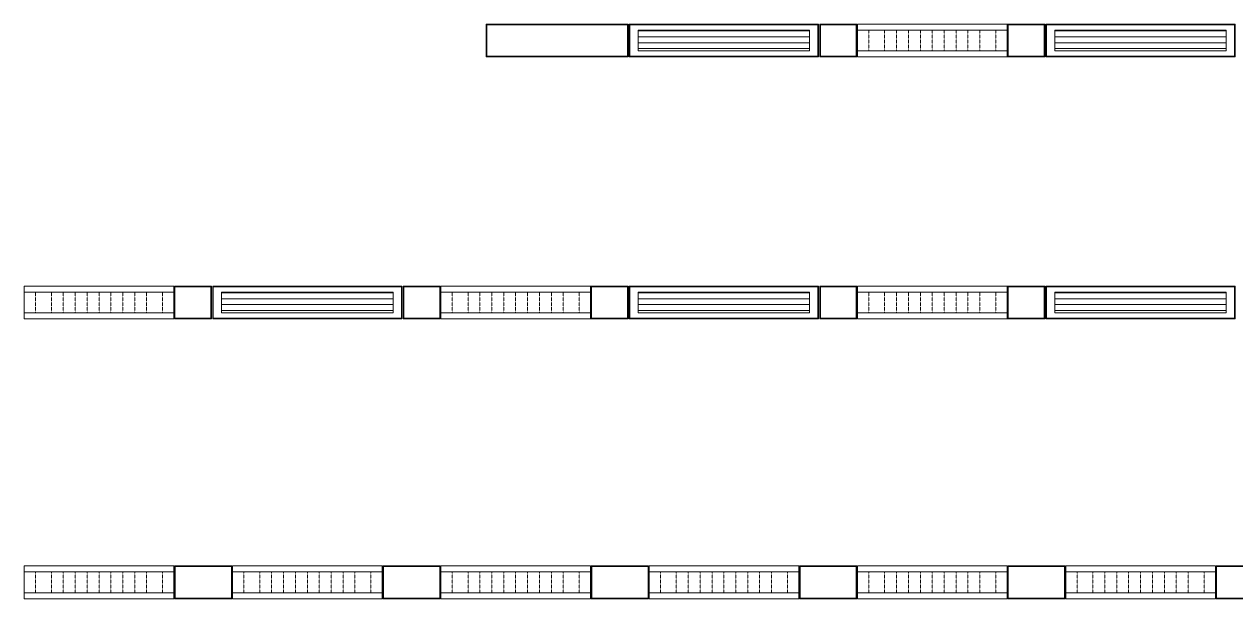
# Model space of a CAD drawing. Header units: millimetres. Extents: x 813027 to 1148939, y -931049 to -10.
# Drawn here: x 1001511 to 1011690, y -849544 to -844719 of the extents above; entities that cross this region are included whole.
import ezdxf

# ---------------------------------------------------------------- set-up
doc = ezdxf.new("R2010")
doc.units = ezdxf.units.MM
doc.linetypes.add('DPA_Hidden 50', pattern=[3, 2, -1])
doc.layers.add('A-GLAZ-CURT', color=2, linetype='Continuous', lineweight=9)

# ---------------------------------------------------------------- blocks, each defined once
blk = doc.blocks.new('DPA_CP_Metal Ceiling Panel - Horizontal with Gap-20306943-4160 - LOWER PLATFORM LEVEL - REFLECTED CEILING GENERAL PLAN')
at = {"layer": 'A-GLAZ-CURT'}
for p, q in [((910030, -114474), (910030, -114199)), ((910030, -114199), (910513, -114199)), ((910030, -114474), (910030, -114199)), ((910030, -114199), (910513, -114199)), ((910513, -114199), (910030, -114199)), ((910030, -114199), (910030, -114474)), ((910513, -114199), (910030, -114199)), ((910030, -114199), (910030, -114474)), ((910030, -114474), (910030, -114199)), ((910030, -114199), (910513, -114199)), ((910513, -114474), (910513, -114199)), ((910513, -114199), (910513, -114474)), ((910513, -114474), (910513, -114199)), ((910513, -114474), (910513, -114199)), ((910513, -114199), (910513, -114474)), ((910035, -114469), (910035, -114204)), ((910035, -114204), (910508, -114204)), ((910508, -114204), (910508, -114469)), ((910030, -114474), (910513, -114474)), ((910513, -114474), (910030, -114474)), ((910030, -114474), (910513, -114474)), ((910030, -114474), (910513, -114474)), ((910513, -114474), (910030, -114474)), ((910035, -114469), (910508, -114469))]:
    blk.add_line(p, q, dxfattribs=at)
blk = doc.blocks.new('DPA_CP_Metal Ceiling Luminaire1 - Linear Luminaire 2-14739897-4160 - LOWER PLATFORM LEVEL - REFLECTED CEILING GENERAL PLAN')
at = {"layer": 'A-GLAZ-CURT'}
for p, q in [((901768, -114474), (901768, -114199)), ((901768, -114199), (903025, -114199)), ((901768, -114199), (901768, -114474)), ((903025, -114199), (901768, -114199)), ((901768, -114199), (903025, -114199)), ((903025, -114199), (903025, -114474)), ((903025, -114474), (903025, -114199)), ((901768, -114249), (901768, -114474)), ((901768, -114249), (903025, -114249)), ((903025, -114249), (903025, -114474)), ((901768, -114424), (903025, -114424)), ((903025, -114474), (901768, -114474)), ((903025, -114474), (901768, -114474)), ((901768, -114474), (903025, -114474))]:
    blk.add_line(p, q, dxfattribs=at)
at = {"layer": 'A-GLAZ-CURT', "linetype": 'DPA_Hidden 50'}
for p, q in [((901863, -114249), (901863, -114424)), ((901996, -114249), (901996, -114424)), ((902096, -114249), (902096, -114424)), ((902196, -114249), (902196, -114424)), ((902296, -114249), (902296, -114424)), ((902396, -114249), (902396, -114424)), ((902496, -114249), (902496, -114424)), ((902596, -114249), (902596, -114424)), ((902696, -114249), (902696, -114424)), ((902796, -114249), (902796, -114424)), ((902930, -114249), (902930, -114424))]:
    blk.add_line(p, q, dxfattribs=at)
blk = doc.blocks.new('DPA_CP_Metal Ceiling Panel - Horizontal with Gap-20311979-4160 - LOWER PLATFORM LEVEL - REFLECTED CEILING GENERAL PLAN')
at = {"layer": 'A-GLAZ-CURT'}
for p, q in [((1005398, -109924), (1005398, -109649)), ((1005398, -109649), (1006591, -109649)), ((1005398, -109924), (1005398, -109649)), ((1005398, -109649), (1006591, -109649)), ((1006591, -109649), (1005398, -109649)), ((1005398, -109649), (1005398, -109924)), ((1006591, -109649), (1005398, -109649)), ((1005398, -109649), (1005398, -109924)), ((1005398, -109924), (1005398, -109649)), ((1005398, -109649), (1006591, -109649)), ((1005403, -109919), (1005403, -109654)), ((1005403, -109654), (1006586, -109654)), ((1006586, -109654), (1006586, -109919)), ((1006591, -109924), (1006591, -109649)), ((1006591, -109649), (1006591, -109924)), ((1006591, -109924), (1006591, -109649)), ((1006591, -109924), (1006591, -109649)), ((1006591, -109649), (1006591, -109924)), ((1005398, -109924), (1006591, -109924)), ((1006591, -109924), (1005398, -109924)), ((1005398, -109924), (1006591, -109924)), ((1005398, -109924), (1006591, -109924)), ((1006591, -109924), (1005398, -109924)), ((1005403, -109919), (1006586, -109919))]:
    blk.add_line(p, q, dxfattribs=at)
blk = doc.blocks.new('DPA_CP_Metal Ceiling Air Supply - Linear Diffuser Air Supply-14762131-4160 - LOWER PLATFORM LEVEL - REFLECTED CEILING GENERAL PLAN')
at = {"layer": 'A-GLAZ-CURT'}
h = blk.add_hatch(dxfattribs=at)
h.set_pattern_fill('FP_13', color=256, style=0, pattern_type=2)
h.set_pattern_definition([(180, (909396.33, -109824.28), (6e-15, 50), [])])
h.paths.add_polyline_path([(908676, -109874), (910116, -109874), (910116, -109699), (908676, -109699)])
for p, q in [((908601, -109924), (908601, -109649)), ((908601, -109649), (910191, -109649)), ((908601, -109924), (908601, -109649)), ((908601, -109649), (910191, -109649)), ((910191, -109649), (908601, -109649)), ((908601, -109649), (908601, -109924)), ((910191, -109649), (908601, -109649)), ((908601, -109649), (908601, -109924)), ((908601, -109924), (908601, -109649)), ((908601, -109649), (910191, -109649)), ((908606, -109919), (908606, -109654)), ((908606, -109654), (910186, -109654)), ((910116, -109699), (908676, -109699)), ((908676, -109699), (908676, -109874)), ((908676, -109874), (908676, -109699)), ((908676, -109699), (910116, -109699)), ((908676, -109874), (908676, -109699)), ((908676, -109699), (910116, -109699)), ((910116, -109699), (908676, -109699)), ((908676, -109699), (908676, -109874)), ((910116, -109874), (910116, -109699)), ((910116, -109699), (910116, -109874)), ((910116, -109699), (910116, -109874)), ((910116, -109874), (910116, -109699)), ((910186, -109654), (910186, -109919)), ((910191, -109924), (910191, -109649)), ((910191, -109649), (910191, -109924)), ((910191, -109924), (910191, -109649)), ((910191, -109924), (910191, -109649)), ((910191, -109649), (910191, -109924)), ((908601, -109924), (910191, -109924)), ((910191, -109924), (908601, -109924)), ((908601, -109924), (910191, -109924)), ((908601, -109924), (910191, -109924)), ((910191, -109924), (908601, -109924)), ((908606, -109919), (910186, -109919)), ((908676, -109874), (910116, -109874)), ((910116, -109874), (908676, -109874)), ((910116, -109874), (908676, -109874)), ((908676, -109874), (910116, -109874))]:
    blk.add_line(p, q, dxfattribs=at)
blk = doc.blocks.new('DPA_CP_Metal Ceiling Panel - Horizontal with Gap-V13-4160 - LOWER PLATFORM LEVEL - REFLECTED CEILING GENERAL PLAN')
at = {"layer": 'A-GLAZ-CURT'}
for p, q in [((1008201, -109924), (1008201, -109649)), ((1008201, -109649), (1008513, -109649)), ((1008201, -109924), (1008201, -109649)), ((1008513, -109649), (1008201, -109649)), ((1008201, -109649), (1008201, -109924)), ((1008201, -109649), (1008201, -109924)), ((1008201, -109924), (1008201, -109649)), ((1008201, -109649), (1008513, -109649)), ((1008204, -109649), (1008513, -109649)), ((1008513, -109649), (1008204, -109649)), ((1008206, -109919), (1008206, -109654)), ((1008206, -109654), (1008508, -109654)), ((1008508, -109654), (1008508, -109919)), ((1008513, -109924), (1008513, -109649)), ((1008513, -109649), (1008513, -109924)), ((1008513, -109924), (1008513, -109649)), ((1008513, -109924), (1008513, -109649)), ((1008513, -109649), (1008513, -109924)), ((1008201, -109924), (1008513, -109924)), ((1008201, -109924), (1008513, -109924)), ((1008513, -109924), (1008201, -109924)), ((1008513, -109924), (1008204, -109924)), ((1008204, -109924), (1008513, -109924)), ((1008206, -109919), (1008508, -109919))]:
    blk.add_line(p, q, dxfattribs=at)
blk = doc.blocks.new('DPA_CP_Metal Ceiling Luminaire2 - Linear Luminaire 2-14763311-4160 - LOWER PLATFORM LEVEL - REFLECTED CEILING GENERAL PLAN')
at = {"layer": 'A-GLAZ-CURT'}
for p, q in [((907018, -109924), (907018, -109649)), ((907018, -109649), (908275, -109649)), ((907018, -109649), (907018, -109924)), ((908275, -109649), (907018, -109649)), ((907018, -109649), (908275, -109649)), ((907018, -109699), (907018, -109924)), ((907018, -109699), (908275, -109699)), ((908275, -109649), (908275, -109924)), ((908275, -109924), (908275, -109649)), ((908275, -109699), (908275, -109924)), ((907018, -109874), (908275, -109874)), ((908275, -109924), (907018, -109924)), ((908275, -109924), (907018, -109924)), ((907018, -109924), (908275, -109924))]:
    blk.add_line(p, q, dxfattribs=at)
at = {"layer": 'A-GLAZ-CURT', "linetype": 'DPA_Hidden 50'}
for p, q in [((907113, -109699), (907113, -109874)), ((907246, -109699), (907246, -109874)), ((907346, -109699), (907346, -109874)), ((907446, -109699), (907446, -109874)), ((907546, -109699), (907546, -109874)), ((907646, -109699), (907646, -109874)), ((907746, -109699), (907746, -109874)), ((907846, -109699), (907846, -109874)), ((907946, -109699), (907946, -109874)), ((908046, -109699), (908046, -109874)), ((908180, -109699), (908180, -109874))]:
    blk.add_line(p, q, dxfattribs=at)
blk = doc.blocks.new('DPA_CP_Metal Ceiling Panel - Horizontal with Gap-20308794-4160 - LOWER PLATFORM LEVEL - REFLECTED CEILING GENERAL PLAN')
at = {"layer": 'A-GLAZ-CURT'}
for p, q in [((910201, -109924), (910201, -109649)), ((910201, -109649), (910513, -109649)), ((910201, -109924), (910201, -109649)), ((910201, -109649), (910513, -109649)), ((910513, -109649), (910201, -109649)), ((910201, -109649), (910201, -109924)), ((910513, -109649), (910201, -109649)), ((910201, -109649), (910201, -109924)), ((910201, -109924), (910201, -109649)), ((910201, -109649), (910513, -109649)), ((910206, -109919), (910206, -109654)), ((910206, -109654), (910508, -109654)), ((910508, -109654), (910508, -109919)), ((910513, -109924), (910513, -109649)), ((910513, -109649), (910513, -109924)), ((910513, -109924), (910513, -109649)), ((910513, -109924), (910513, -109649)), ((910513, -109649), (910513, -109924)), ((910201, -109924), (910513, -109924)), ((910513, -109924), (910201, -109924)), ((910201, -109924), (910513, -109924)), ((910201, -109924), (910513, -109924)), ((910513, -109924), (910201, -109924)), ((910206, -109919), (910508, -109919))]:
    blk.add_line(p, q, dxfattribs=at)
blk = doc.blocks.new('*U308')
at = {"layer": 'A-GLAZ-CURT'}
for name, p in [('DPA_CP_Metal Ceiling Panel - Horizontal with Gap-20311979-4160 - LOWER PLATFORM LEVEL - REFLECTED CEILING GENERAL PLAN', (-1047096, 105342)), ('DPA_CP_Metal Ceiling Air Supply - Linear Diffuser Air Supply-14762131-4160 - LOWER PLATFORM LEVEL - REFLECTED CEILING GENERAL PLAN', (-949096, 105342)), ('DPA_CP_Metal Ceiling Panel - Horizontal with Gap-V13-4160 - LOWER PLATFORM LEVEL - REFLECTED CEILING GENERAL PLAN', (-1047096, 105342)), ('DPA_CP_Metal Ceiling Luminaire2 - Linear Luminaire 2-14763311-4160 - LOWER PLATFORM LEVEL - REFLECTED CEILING GENERAL PLAN', (-945596, 105342)), ('DPA_CP_Metal Ceiling Panel - Horizontal with Gap-20308794-4160 - LOWER PLATFORM LEVEL - REFLECTED CEILING GENERAL PLAN', (-947518, 105342)), ('DPA_CP_Metal Ceiling Air Supply - Linear Diffuser Air Supply-14762131-4160 - LOWER PLATFORM LEVEL - REFLECTED CEILING GENERAL PLAN', (-945596, 105342)), ('DPA_CP_Metal Ceiling Luminaire1 - Linear Luminaire 2-14739897-4160 - LOWER PLATFORM LEVEL - REFLECTED CEILING GENERAL PLAN', (-947346, 107692)), ('DPA_CP_Metal Ceiling Panel - Horizontal with Gap-20308794-4160 - LOWER PLATFORM LEVEL - REFLECTED CEILING GENERAL PLAN', (-954518, 103142)), ('DPA_CP_Metal Ceiling Air Supply - Linear Diffuser Air Supply-14762131-4160 - LOWER PLATFORM LEVEL - REFLECTED CEILING GENERAL PLAN', (-952596, 103142)), ('DPA_CP_Metal Ceiling Panel - Horizontal with Gap-20308794-4160 - LOWER PLATFORM LEVEL - REFLECTED CEILING GENERAL PLAN', (-952596, 103142)), ('DPA_CP_Metal Ceiling Luminaire1 - Linear Luminaire 2-14739897-4160 - LOWER PLATFORM LEVEL - REFLECTED CEILING GENERAL PLAN', (-943846, 107692)), ('DPA_CP_Metal Ceiling Panel - Horizontal with Gap-20308794-4160 - LOWER PLATFORM LEVEL - REFLECTED CEILING GENERAL PLAN', (-951018, 103142)), ('DPA_CP_Metal Ceiling Air Supply - Linear Diffuser Air Supply-14762131-4160 - LOWER PLATFORM LEVEL - REFLECTED CEILING GENERAL PLAN', (-949096, 103142)), ('DPA_CP_Metal Ceiling Panel - Horizontal with Gap-V13-4160 - LOWER PLATFORM LEVEL - REFLECTED CEILING GENERAL PLAN', (-1047096, 103142)), ('DPA_CP_Metal Ceiling Luminaire2 - Linear Luminaire 2-14763311-4160 - LOWER PLATFORM LEVEL - REFLECTED CEILING GENERAL PLAN', (-945596, 103142)), ('DPA_CP_Metal Ceiling Panel - Horizontal with Gap-20308794-4160 - LOWER PLATFORM LEVEL - REFLECTED CEILING GENERAL PLAN', (-947518, 103142)), ('DPA_CP_Metal Ceiling Air Supply - Linear Diffuser Air Supply-14762131-4160 - LOWER PLATFORM LEVEL - REFLECTED CEILING GENERAL PLAN', (-945596, 103142)), ('DPA_CP_Metal Ceiling Luminaire1 - Linear Luminaire 2-14739897-4160 - LOWER PLATFORM LEVEL - REFLECTED CEILING GENERAL PLAN', (-947346, 105342)), ('DPA_CP_Metal Ceiling Panel - Horizontal with Gap-20306943-4160 - LOWER PLATFORM LEVEL - REFLECTED CEILING GENERAL PLAN', (-954346, 105342)), ('DPA_CP_Metal Ceiling Luminaire1 - Linear Luminaire 2-14739897-4160 - LOWER PLATFORM LEVEL - REFLECTED CEILING GENERAL PLAN', (-945596, 105342)), ('DPA_CP_Metal Ceiling Panel - Horizontal with Gap-20306943-4160 - LOWER PLATFORM LEVEL - REFLECTED CEILING GENERAL PLAN', (-952596, 105342)), ('DPA_CP_Metal Ceiling Luminaire1 - Linear Luminaire 2-14739897-4160 - LOWER PLATFORM LEVEL - REFLECTED CEILING GENERAL PLAN', (-943846, 105342)), ('DPA_CP_Metal Ceiling Panel - Horizontal with Gap-20306943-4160 - LOWER PLATFORM LEVEL - REFLECTED CEILING GENERAL PLAN', (-950846, 105342)), ('DPA_CP_Metal Ceiling Luminaire1 - Linear Luminaire 2-14739897-4160 - LOWER PLATFORM LEVEL - REFLECTED CEILING GENERAL PLAN', (-942096, 105342)), ('DPA_CP_Metal Ceiling Panel - Horizontal with Gap-20306943-4160 - LOWER PLATFORM LEVEL - REFLECTED CEILING GENERAL PLAN', (-949096, 105342)), ('DPA_CP_Metal Ceiling Luminaire1 - Linear Luminaire 2-14739897-4160 - LOWER PLATFORM LEVEL - REFLECTED CEILING GENERAL PLAN', (-940346, 105342)), ('DPA_CP_Metal Ceiling Panel - Horizontal with Gap-20306943-4160 - LOWER PLATFORM LEVEL - REFLECTED CEILING GENERAL PLAN', (-947346, 105342)), ('DPA_CP_Metal Ceiling Luminaire1 - Linear Luminaire 2-14739897-4160 - LOWER PLATFORM LEVEL - REFLECTED CEILING GENERAL PLAN', (-938596, 105342)), ('DPA_CP_Metal Ceiling Panel - Horizontal with Gap-20306943-4160 - LOWER PLATFORM LEVEL - REFLECTED CEILING GENERAL PLAN', (-945596, 105342))]:
    blk.add_blockref(name, p, dxfattribs=at)

msp = doc.modelspace()

# ---------------------------------------------------------------- block references
msp.add_blockref('*U308', (1047090, -840411.7))

doc.saveas('drawing.dxf')
